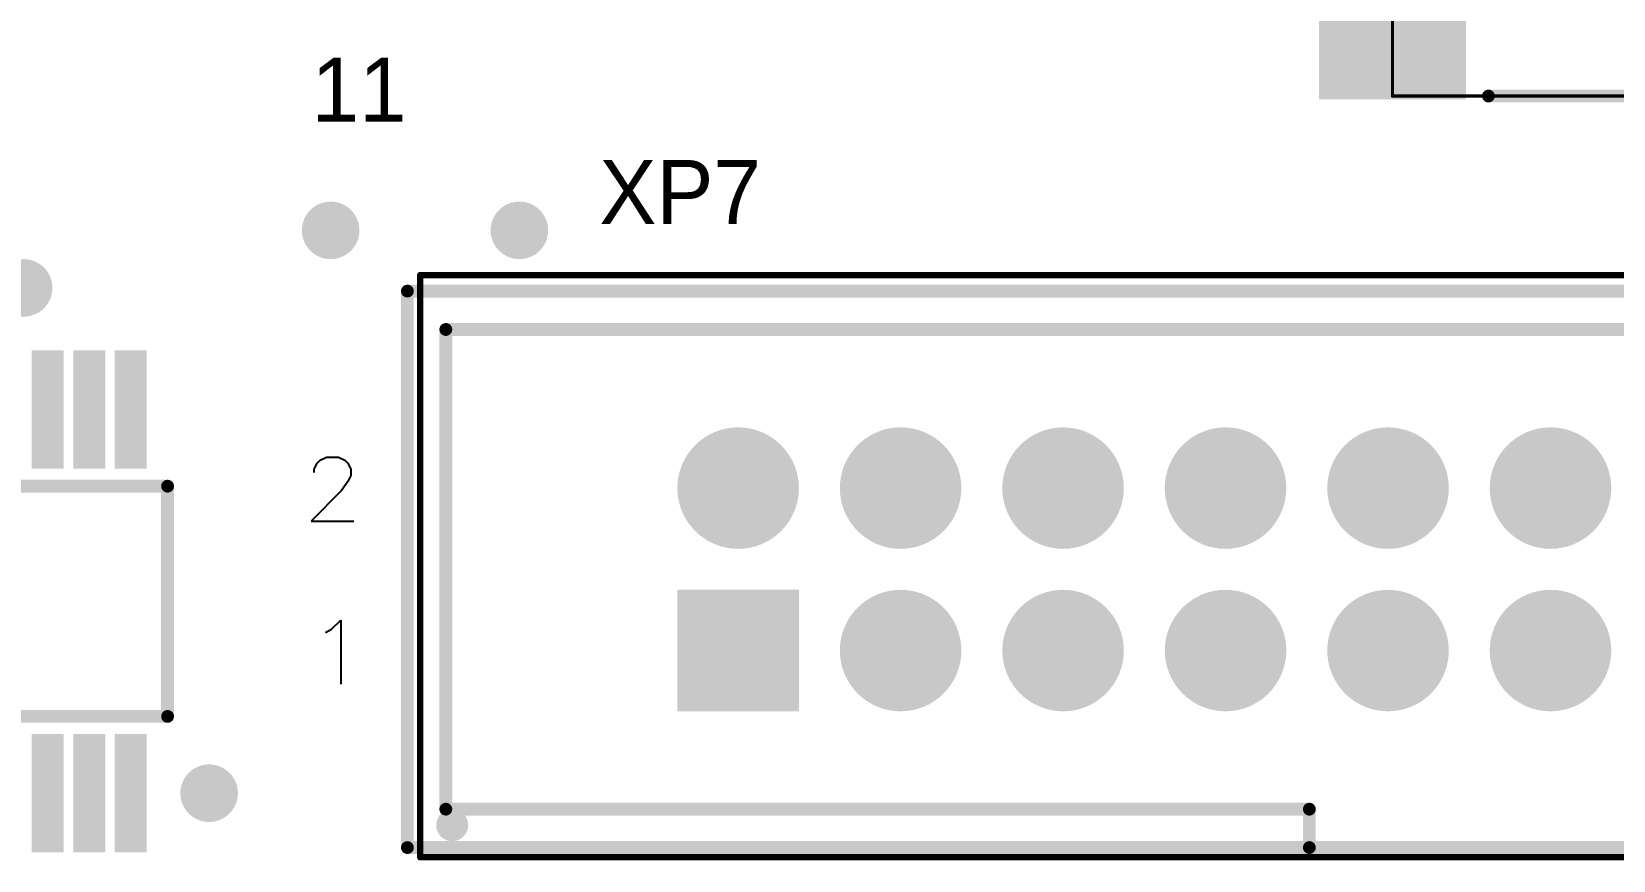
# Model space of a CAD drawing. Header units: millimetres. Extents: x 401 to 511, y 209 to 411.
# Drawn here: x 438.08 to 462.8, y 267.1 to 280.06 of the extents above; entities that cross this region are included whole.
import ezdxf

# ---------------------------------------------------------------- set-up
doc = ezdxf.new("R2010")
doc.units = ezdxf.units.MM
for name, color, linetype in [('BottomSolder', 6, 'Continuous'), ('Mechanical1', 6, 'Continuous'), ('MultiLayer', 9, 'Continuous'), ('TopOverlay', 2, 'Continuous'), ('TopSolder', 216, 'Continuous')]:
    doc.layers.add(name, color=color, linetype=linetype)

msp = doc.modelspace()

# ---------------------------------------------------------------- linework, layer by layer
at = {"layer": 'BottomSolder'}
for points, const_width in [([(442.525, 276.948, 1), (442.975, 276.948, 1)], 0.45), ([(445.475, 276.948, 1), (445.925, 276.948, 1)], 0.45), ([(437.725, 276.048, 1), (438.175, 276.048, 1)], 0.45), ([(448.645, 272.918, 1), (449.595, 272.918, 1)], 0.95), ([(451.185, 272.918, 1), (452.135, 272.918, 1)], 0.95), ([(453.725, 272.918, 1), (454.675, 272.918, 1)], 0.95), ([(456.265, 272.918, 1), (457.215, 272.918, 1)], 0.95), ([(458.805, 272.918, 1), (459.755, 272.918, 1)], 0.95), ([(461.345, 272.918, 1), (462.295, 272.918, 1)], 0.95), ([(451.185, 270.378, 1), (452.135, 270.378, 1)], 0.95), ([(453.725, 270.378, 1), (454.675, 270.378, 1)], 0.95), ([(456.265, 270.378, 1), (457.215, 270.378, 1)], 0.95), ([(458.805, 270.378, 1), (459.755, 270.378, 1)], 0.95), ([(461.345, 270.378, 1), (462.295, 270.378, 1)], 0.95), ([(440.625, 268.148, 1), (441.075, 268.148, 1)], 0.45)]:
    msp.add_lwpolyline(points, format="xyb", close=True, dxfattribs=dict(at, const_width=const_width))
msp.add_solid([(448.17, 269.428), (450.07, 269.428), (448.17, 271.328), (450.07, 271.328)], dxfattribs=at)
at = {"layer": 'Mechanical1'}
for points, const_width in [([(459.35, 279.048), (459.35, 285.048)], 0.05), ([(459.35, 279.048), (468.35, 279.048)], 0.05), ([(444.15, 267.148), (444.15, 276.248)], 0.1), ([(444.15, 276.248), (477.15, 276.248)], 0.1), ([(444.15, 267.148), (477.15, 267.148)], 0.1)]:
    msp.add_lwpolyline(points, dxfattribs=dict(at, const_width=const_width))
for points, const_width in [([(459.337, 279.048, 1), (459.362, 279.048, 1)], 0.025), ([(459.337, 279.048, 1), (459.362, 279.048, 1)], 0.025), ([(444.125, 276.248, 1), (444.175, 276.248, 1)], 0.05), ([(444.125, 276.248, 1), (444.175, 276.248, 1)], 0.05), ([(444.525, 267.648, 1), (444.775, 267.648, 1)], 0.25), ([(444.125, 267.148, 1), (444.175, 267.148, 1)], 0.05), ([(444.125, 267.148, 1), (444.175, 267.148, 1)], 0.05)]:
    msp.add_lwpolyline(points, format="xyb", close=True, dxfattribs=dict(at, const_width=const_width))
at = {"layer": 'MultiLayer'}
for points, const_width in [([(442.575, 276.948, 1), (442.925, 276.948, 1)], 0.35), ([(445.525, 276.948, 1), (445.875, 276.948, 1)], 0.35), ([(437.775, 276.048, 1), (438.125, 276.048, 1)], 0.35), ([(448.695, 272.918, 1), (449.545, 272.918, 1)], 0.85), ([(451.235, 272.918, 1), (452.085, 272.918, 1)], 0.85), ([(453.775, 272.918, 1), (454.625, 272.918, 1)], 0.85), ([(456.315, 272.918, 1), (457.165, 272.918, 1)], 0.85), ([(458.855, 272.918, 1), (459.705, 272.918, 1)], 0.85), ([(461.395, 272.918, 1), (462.245, 272.918, 1)], 0.85), ([(451.235, 270.378, 1), (452.085, 270.378, 1)], 0.85), ([(453.775, 270.378, 1), (454.625, 270.378, 1)], 0.85), ([(456.315, 270.378, 1), (457.165, 270.378, 1)], 0.85), ([(458.855, 270.378, 1), (459.705, 270.378, 1)], 0.85), ([(461.395, 270.378, 1), (462.245, 270.378, 1)], 0.85), ([(440.675, 268.148, 1), (441.025, 268.148, 1)], 0.35)]:
    msp.add_lwpolyline(points, format="xyb", close=True, dxfattribs=dict(at, const_width=const_width))
msp.add_solid([(448.27, 269.528), (449.97, 269.528), (448.27, 271.228), (449.97, 271.228)], dxfattribs=at)
at = {"layer": 'TopOverlay'}
for p, q in [((442.493, 273.212), (442.54, 273.307)), ((442.54, 273.307), (442.588, 273.355)), ((442.588, 273.355), (442.683, 273.402)), ((442.683, 273.402), (442.873, 273.402)), ((442.873, 273.402), (442.969, 273.355)), ((442.969, 273.355), (443.016, 273.307)), ((443.016, 273.307), (443.064, 273.212)), ((442.493, 273.164), (442.493, 273.212)), ((443.016, 273.022), (442.921, 272.879)), ((443.064, 273.117), (443.016, 273.022)), ((443.064, 273.212), (443.064, 273.117)), ((442.921, 272.879), (442.445, 272.403)), ((442.445, 272.403), (443.112, 272.403)), ((442.765, 270.71), (442.908, 270.852)), ((442.908, 270.852), (442.908, 269.853)), ((442.67, 270.662), (442.765, 270.71))]:
    msp.add_line(p, q, dxfattribs=at)
at = {"layer": 'TopOverlay', "const_width": 0.2}
for points in [[(460.85, 279.048), (466.85, 279.048)], [(443.95, 275.998), (477.15, 275.998)], [(443.95, 267.298), (443.95, 275.998)], [(444.55, 275.398), (476.55, 275.398)], [(444.55, 267.898), (444.55, 275.398)], [(437.1, 272.948), (440.2, 272.948)], [(440.2, 269.348), (440.2, 272.948)], [(437.1, 269.348), (440.2, 269.348)], [(444.55, 267.898), (458.05, 267.898)], [(458.05, 267.298), (458.05, 267.898)], [(443.95, 267.298), (477.15, 267.298)]]:
    msp.add_lwpolyline(points, dxfattribs=at)
at = {"layer": 'TopOverlay', "const_width": 0.1}
for points in [[(460.8, 279.048, 1), (460.9, 279.048, 1)], [(443.9, 275.998, 1), (444, 275.998, 1)], [(443.9, 275.998, 1), (444, 275.998, 1)], [(444.5, 275.398, 1), (444.6, 275.398, 1)], [(444.5, 275.398, 1), (444.6, 275.398, 1)], [(440.15, 272.948, 1), (440.25, 272.948, 1)], [(440.15, 272.948, 1), (440.25, 272.948, 1)], [(440.15, 269.348, 1), (440.25, 269.348, 1)], [(440.15, 269.348, 1), (440.25, 269.348, 1)], [(444.5, 267.898, 1), (444.6, 267.898, 1)], [(444.5, 267.898, 1), (444.6, 267.898, 1)], [(458, 267.898, 1), (458.1, 267.898, 1)], [(458, 267.898, 1), (458.1, 267.898, 1)], [(443.9, 267.298, 1), (444, 267.298, 1)], [(443.9, 267.298, 1), (444, 267.298, 1)], [(458, 267.298, 1), (458.1, 267.298, 1)]]:
    msp.add_lwpolyline(points, format="xyb", close=True, dxfattribs=at)
at = {"layer": 'TopSolder'}
for points, const_width in [([(442.525, 276.948, 1), (442.975, 276.948, 1)], 0.45), ([(445.475, 276.948, 1), (445.925, 276.948, 1)], 0.45), ([(437.725, 276.048, 1), (438.175, 276.048, 1)], 0.45), ([(448.645, 272.918, 1), (449.595, 272.918, 1)], 0.95), ([(451.185, 272.918, 1), (452.135, 272.918, 1)], 0.95), ([(453.725, 272.918, 1), (454.675, 272.918, 1)], 0.95), ([(456.265, 272.918, 1), (457.215, 272.918, 1)], 0.95), ([(458.805, 272.918, 1), (459.755, 272.918, 1)], 0.95), ([(461.345, 272.918, 1), (462.295, 272.918, 1)], 0.95), ([(451.185, 270.378, 1), (452.135, 270.378, 1)], 0.95), ([(453.725, 270.378, 1), (454.675, 270.378, 1)], 0.95), ([(456.265, 270.378, 1), (457.215, 270.378, 1)], 0.95), ([(458.805, 270.378, 1), (459.755, 270.378, 1)], 0.95), ([(461.345, 270.378, 1), (462.295, 270.378, 1)], 0.95), ([(440.625, 268.148, 1), (441.075, 268.148, 1)], 0.45)]:
    msp.add_lwpolyline(points, format="xyb", close=True, dxfattribs=dict(at, const_width=const_width))
for points in [[(460.5, 280.598), (458.2, 280.598), (460.5, 278.998), (458.2, 278.998)], [(438.575, 273.223), (438.575, 275.073), (438.075, 273.223), (438.075, 275.073)], [(439.225, 273.223), (439.225, 275.073), (438.725, 273.223), (438.725, 275.073)], [(439.875, 273.223), (439.875, 275.073), (439.375, 273.223), (439.375, 275.073)], [(448.17, 269.428), (450.07, 269.428), (448.17, 271.328), (450.07, 271.328)], [(438.575, 267.222), (438.575, 269.072), (438.075, 267.222), (438.075, 269.072)], [(439.225, 267.222), (439.225, 269.072), (438.725, 267.222), (438.725, 269.072)], [(439.875, 267.222), (439.875, 269.072), (439.375, 267.222), (439.375, 269.072)]]:
    msp.add_solid(points, dxfattribs=at)

# ---------------------------------------------------------------- texts
at = {"layer": 'TopOverlay'}
for s, p in [('11', (442.45, 278.648)), ('XP7', (446.95, 277.048))]:
    msp.add_text(s, height=1, dxfattribs=at).set_placement(p)

doc.saveas('drawing.dxf')
